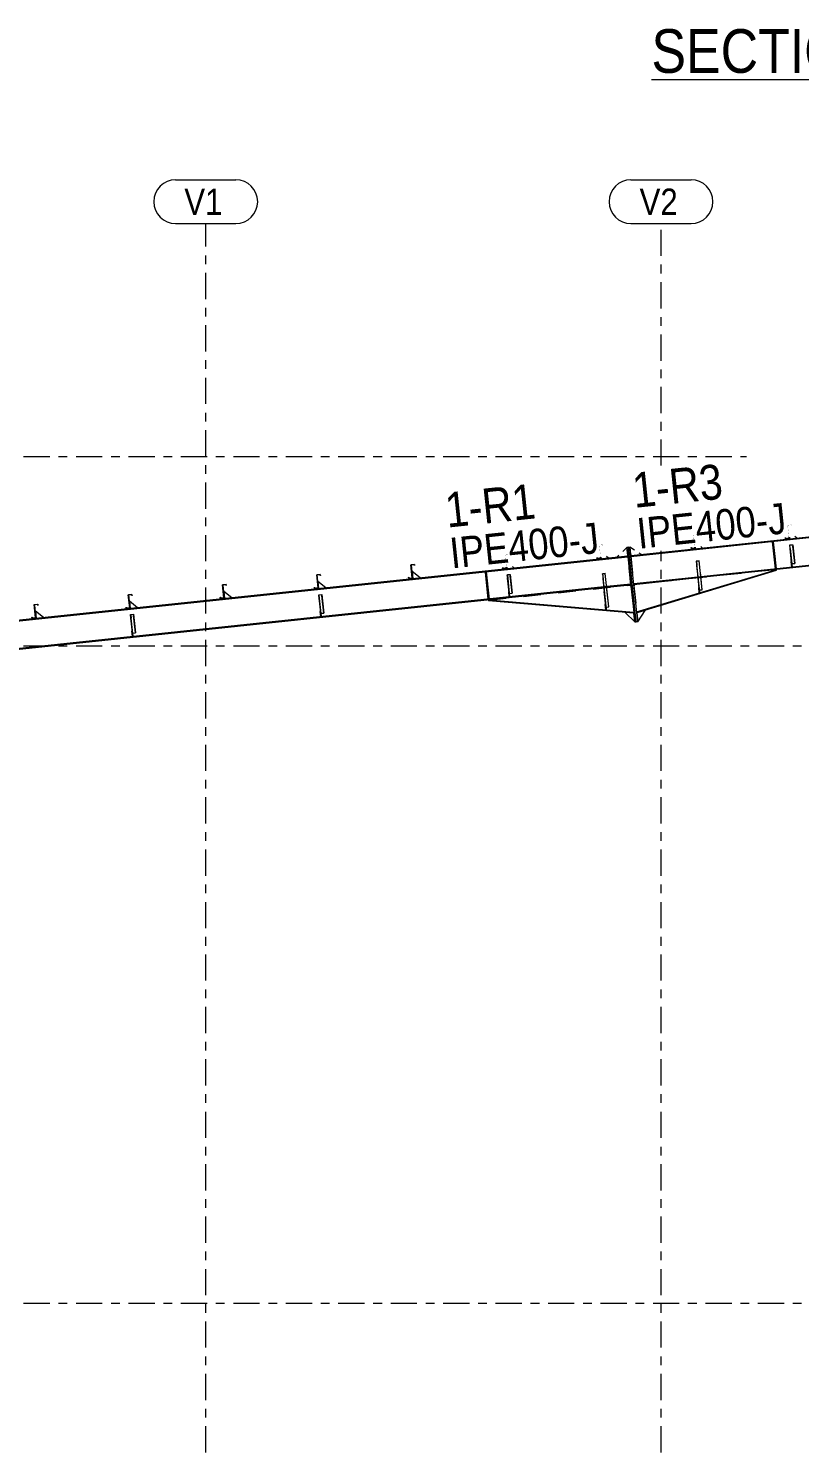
# Model space of a CAD drawing. Header units: millimetres. Extents: x -49 to 773, y -77 to 497.
# Drawn here: x 170.6 to 258.8, y 165.5 to 328.4 of the extents above; entities that cross this region are included whole.
import ezdxf

# ---------------------------------------------------------------- set-up
doc = ezdxf.new("R2010")
doc.units = ezdxf.units.MM
for name, pattern in [('XKITLINE00', [0]), ('XKITLINE02', [4, 2, -2]), ('XKITLINE03', [6, 3, -1, 1, -1])]:
    doc.linetypes.add(name, pattern=pattern)
for name, color, linetype, lineweight in [('OtherObjectType', 7, 'Continuous', 0), ('Part', 2, 'Continuous', 0), ('PartMark', 7, 'Continuous', 0), ('S-grid', 1, 'Continuous', 0)]:
    doc.layers.add(name, color=color, linetype=linetype, lineweight=lineweight)
doc.styles.add('ARIAL', font='ARIAL.TTF')

# ---------------------------------------------------------------- blocks, each defined once
blk = doc.blocks.new('*A154')
at = {"layer": 'Part'}
blk.add_hatch(color=3, dxfattribs=at).paths.add_polyline_path([(203.78, 263.63), (204.12, 263.67), (204.12, 263.65), (203.8, 263.62), (203.84, 263.22), (203.83, 263.21)], flags=17)
blk = doc.blocks.new('*A155')
at = {"layer": 'Part'}
blk.add_hatch(color=3, dxfattribs=at).paths.add_polyline_path([(225.33, 265.91), (225.66, 265.94), (225.66, 265.92), (225.35, 265.89), (225.39, 265.49), (225.38, 265.49)], flags=17)
blk = doc.blocks.new('*A156')
at = {"layer": 'Part'}
blk.add_hatch(color=3, dxfattribs=at).paths.add_polyline_path([(236.21, 266.03), (236.54, 266.06), (236.55, 266.04), (236.23, 266), (236.29, 265.46), (236.27, 265.46)], flags=17)
blk = doc.blocks.new('*A157')
at = {"layer": 'Part'}
blk.add_hatch(color=3, dxfattribs=at).paths.add_polyline_path([(246.95, 267.48), (247.28, 267.51), (247.29, 267.49), (246.97, 267.45), (247.02, 266.96), (247.01, 266.96)], flags=17)
blk = doc.blocks.new('*A158')
at = {"layer": 'Part'}
blk.add_hatch(color=3, dxfattribs=at).paths.add_polyline_path([(257.65, 269.32), (257.98, 269.35), (257.99, 269.33), (257.67, 269.3), (257.71, 268.9), (257.7, 268.9)], flags=17)
blk = doc.blocks.new('*A187')
at = {"layer": 'Part'}
blk.add_hatch(color=3, dxfattribs=at).paths.add_polyline_path([(182.24, 261.36), (182.57, 261.4), (182.57, 261.38), (182.26, 261.34), (182.3, 260.94), (182.28, 260.94)], flags=17)
blk = doc.blocks.new('*A188')
at = {"layer": 'Part'}
blk.add_hatch(color=3, dxfattribs=at).paths.add_polyline_path([(192.76, 264.77), (193.17, 264.81), (193.18, 264.69), (193.17, 264.68), (193.16, 264.79), (192.77, 264.75), (192.93, 263.26), (192.52, 263.22), (192.5, 263.34), (192.52, 263.34), (192.53, 263.23), (192.91, 263.27)], flags=17)
blk = doc.blocks.new('*A189')
at = {"layer": 'Part'}
blk.add_hatch(color=3, dxfattribs=at).paths.add_polyline_path([(203.53, 265.9), (203.94, 265.95), (203.96, 265.82), (203.94, 265.82), (203.93, 265.93), (203.55, 265.89), (203.7, 264.4), (203.29, 264.35), (203.28, 264.48), (203.29, 264.48), (203.3, 264.37), (203.69, 264.41)], flags=17)
blk = doc.blocks.new('*A190')
at = {"layer": 'Part'}
blk.add_hatch(color=3, dxfattribs=at).paths.add_polyline_path([(214.3, 267.04), (214.72, 267.08), (214.73, 266.96), (214.72, 266.96), (214.7, 267.07), (214.32, 267.03), (214.48, 265.53), (214.06, 265.49), (214.05, 265.61), (214.06, 265.62), (214.08, 265.51), (214.46, 265.55)], flags=17)
blk = doc.blocks.new('*A191')
at = {"layer": 'Part'}
blk.add_hatch(color=3, dxfattribs=at).paths.add_polyline_path([(225.08, 268.18), (225.49, 268.22), (225.5, 268.1), (225.49, 268.09), (225.48, 268.2), (225.09, 268.16), (225.25, 266.67), (224.84, 266.63), (224.82, 266.75), (224.84, 266.75), (224.85, 266.64), (225.23, 266.68)], flags=17)
blk = doc.blocks.new('*A192')
at = {"layer": 'Part'}
blk.add_hatch(color=3, dxfattribs=at).paths.add_polyline_path([(235.85, 269.31), (236.26, 269.36), (236.28, 269.23), (236.26, 269.23), (236.25, 269.34), (235.87, 269.3), (236.02, 267.81), (235.61, 267.76), (235.6, 267.89), (235.61, 267.89), (235.62, 267.78), (236.01, 267.82)], flags=17)
blk = doc.blocks.new('*A193')
at = {"layer": 'Part'}
blk.add_hatch(color=3, dxfattribs=at).paths.add_polyline_path([(246.62, 270.45), (247.04, 270.49), (247.05, 270.37), (247.04, 270.37), (247.02, 270.48), (246.64, 270.44), (246.8, 268.94), (246.38, 268.9), (246.37, 269.02), (246.38, 269.02), (246.4, 268.91), (246.78, 268.96)], flags=17)
blk = doc.blocks.new('*A194')
at = {"layer": 'Part'}
blk.add_hatch(color=3, dxfattribs=at).paths.add_polyline_path([(257.4, 271.59), (257.81, 271.63), (257.82, 271.5), (257.81, 271.5), (257.8, 271.61), (257.41, 271.57), (257.57, 270.08), (257.16, 270.03), (257.14, 270.16), (257.16, 270.16), (257.17, 270.05), (257.55, 270.09)], flags=17)
blk = doc.blocks.new('*A207')
at = {"layer": 'Part'}
blk.add_hatch(color=3, dxfattribs=at).paths.add_polyline_path([(171.21, 262.49), (171.62, 262.54), (171.64, 262.41), (171.62, 262.41), (171.61, 262.52), (171.23, 262.48), (171.38, 260.99), (170.97, 260.94), (170.96, 261.07), (170.97, 261.07), (170.98, 260.96), (171.37, 261)], flags=17)
blk = doc.blocks.new('*A208')
at = {"layer": 'Part'}
blk.add_hatch(color=3, dxfattribs=at).paths.add_polyline_path([(181.98, 263.63), (182.4, 263.67), (182.41, 263.55), (182.39, 263.55), (182.38, 263.66), (182, 263.62), (182.16, 262.12), (181.74, 262.08), (181.73, 262.2), (181.74, 262.21), (181.76, 262.1), (182.14, 262.14)], flags=17)
blk = doc.blocks.new('*A214')
at = {"layer": 'Part'}
blk.add_hatch(color=3, dxfattribs=at).paths.add_polyline_path([(171.21, 262.49), (171.62, 262.54), (171.64, 262.41), (171.62, 262.41), (171.61, 262.52), (171.23, 262.48), (171.38, 260.99), (170.97, 260.94), (170.96, 261.07), (170.97, 261.07), (170.98, 260.96), (171.37, 261)], flags=17)
blk = doc.blocks.new('*A215')
at = {"layer": 'Part'}
blk.add_hatch(color=3, dxfattribs=at).paths.add_polyline_path([(181.98, 263.63), (182.4, 263.67), (182.41, 263.55), (182.39, 263.55), (182.38, 263.66), (182, 263.62), (182.16, 262.12), (181.74, 262.08), (181.73, 262.2), (181.74, 262.21), (181.76, 262.1), (182.14, 262.14)], flags=17)
blk = doc.blocks.new('*A218')
at = {"layer": 'Part'}
blk.add_hatch(color=3, dxfattribs=at).paths.add_polyline_path([(192.76, 264.77), (193.17, 264.81), (193.18, 264.69), (193.17, 264.68), (193.16, 264.79), (192.77, 264.75), (192.93, 263.26), (192.52, 263.22), (192.5, 263.34), (192.52, 263.34), (192.53, 263.23), (192.91, 263.27)], flags=17)
blk = doc.blocks.new('*A219')
at = {"layer": 'Part'}
blk.add_hatch(color=3, dxfattribs=at).paths.add_polyline_path([(203.53, 265.9), (203.94, 265.95), (203.96, 265.82), (203.94, 265.82), (203.93, 265.93), (203.55, 265.89), (203.7, 264.4), (203.29, 264.35), (203.28, 264.48), (203.29, 264.48), (203.3, 264.37), (203.69, 264.41)], flags=17)
blk = doc.blocks.new('*A220')
at = {"layer": 'Part'}
blk.add_hatch(color=3, dxfattribs=at).paths.add_polyline_path([(214.3, 267.04), (214.72, 267.08), (214.73, 266.96), (214.72, 266.96), (214.7, 267.07), (214.32, 267.03), (214.48, 265.53), (214.06, 265.49), (214.05, 265.61), (214.06, 265.62), (214.08, 265.51), (214.46, 265.55)], flags=17)
blk = doc.blocks.new('*A221')
at = {"layer": 'Part'}
blk.add_hatch(color=3, dxfattribs=at).paths.add_polyline_path([(225.08, 268.18), (225.49, 268.22), (225.5, 268.1), (225.49, 268.09), (225.48, 268.2), (225.09, 268.16), (225.25, 266.67), (224.84, 266.63), (224.82, 266.75), (224.84, 266.75), (224.85, 266.64), (225.23, 266.68)], flags=17)
blk = doc.blocks.new('*A222')
at = {"layer": 'Part'}
blk.add_hatch(color=3, dxfattribs=at).paths.add_polyline_path([(235.85, 269.31), (236.26, 269.36), (236.28, 269.23), (236.26, 269.23), (236.25, 269.34), (235.87, 269.3), (236.02, 267.81), (235.61, 267.76), (235.6, 267.89), (235.61, 267.89), (235.62, 267.78), (236.01, 267.82)], flags=17)
blk = doc.blocks.new('*A223')
at = {"layer": 'Part'}
blk.add_hatch(color=3, dxfattribs=at).paths.add_polyline_path([(246.62, 270.45), (247.04, 270.49), (247.05, 270.37), (247.04, 270.37), (247.02, 270.48), (246.64, 270.44), (246.8, 268.94), (246.38, 268.9), (246.37, 269.02), (246.38, 269.02), (246.4, 268.91), (246.78, 268.96)], flags=17)
blk = doc.blocks.new('*A224')
at = {"layer": 'Part'}
blk.add_hatch(color=3, dxfattribs=at).paths.add_polyline_path([(257.4, 271.59), (257.81, 271.63), (257.82, 271.5), (257.81, 271.5), (257.8, 271.61), (257.41, 271.57), (257.57, 270.08), (257.16, 270.03), (257.14, 270.16), (257.16, 270.16), (257.17, 270.05), (257.55, 270.09)], flags=17)
blk = doc.blocks.new('*A958')
at = {"layer": 'S-grid', "color": 1, "linetype": 'XKITLINE03', "lineweight": 0}
blk.add_line((-10, 279.44), (252.7, 279.44), dxfattribs=at)
blk = doc.blocks.new('*A959')
at = {"layer": 'S-grid', "color": 1, "linetype": 'XKITLINE03', "lineweight": 0}
blk.add_line((-10, 257.77), (571.6, 257.77), dxfattribs=at)
blk = doc.blocks.new('*A960')
at = {"layer": 'S-grid', "color": 1, "linetype": 'XKITLINE03', "lineweight": 0}
blk.add_line((-10, 182.56), (571.6, 182.56), dxfattribs=at)
blk = doc.blocks.new('*A961')
at = {"layer": 'Part', "color": 2, "linetype": 'XKITLINE00', "lineweight": 0}
for p, q in [((312.08, 275.74), (239.45, 268.08)), ((312.1, 275.64), (239.46, 267.98)), ((312.09, 275.66), (312.1, 275.64)), ((312.42, 272.54), (247.48, 265.69)), ((312.43, 272.43), (247.49, 265.58)), ((312.42, 272.54), (312.43, 272.43)), ((247.14, 265.65), (239.79, 264.88)), ((247.16, 265.54), (239.8, 264.77))]:
    blk.add_line(p, q, dxfattribs=at)
at = {"layer": 'Part', "color": 7, "linetype": 'XKITLINE02', "lineweight": 0}
for p, q in [((312.08, 275.74), (312.09, 275.66)), ((312.1, 275.64), (312.42, 272.54)), ((239.45, 268.08), (239.8, 264.77)), ((247.48, 265.69), (247.14, 265.65)), ((247.49, 265.58), (247.16, 265.54))]:
    blk.add_line(p, q, dxfattribs=at)
blk = doc.blocks.new('*A1007')
at = {"layer": 'S-grid', "color": 1, "linetype": 'XKITLINE03', "lineweight": 0}
for p, q in [((242.92, 278.4), (242.92, 306.1)), ((242.92, 165.46), (242.92, 268.65))]:
    blk.add_line(p, q, dxfattribs=at)
at = {"layer": 'S-grid', "color": 3, "style": 'ARIAL', "width": 0.85}
blk.add_text('V2', height=3, dxfattribs=at).set_placement((240.47, 307.1))
blk = doc.blocks.new('*A1008')
at = {"layer": 'S-grid', "color": 1, "linetype": 'XKITLINE03', "lineweight": 0}
blk.add_line((190.83, 165.46), (190.83, 306.1), dxfattribs=at)
at = {"layer": 'S-grid', "color": 3, "style": 'ARIAL', "width": 0.85}
blk.add_text('V1', height=3, dxfattribs=at).set_placement((188.39, 307.1))
blk = doc.blocks.new('*A1012')
at = {"layer": 'Part', "color": 2, "linetype": 'XKITLINE00', "lineweight": 0}
for p, q in [((203.78, 263.63), (204.12, 263.67)), ((203.83, 263.21), (203.78, 263.63)), ((203.8, 263.62), (204.12, 263.65)), ((204.05, 261.25), (203.8, 263.62)), ((203.83, 263.21), (203.84, 263.22)), ((203.83, 263.21), (204.01, 261.47)), ((204.12, 263.67), (204.34, 261.53)), ((204.03, 261.5), (204.34, 261.53)), ((204.04, 261.25), (204.05, 261.25))]:
    blk.add_line(p, q, dxfattribs=at)
at = {"layer": 'Part', "color": 7, "linetype": 'XKITLINE02', "lineweight": 0}
for p, q in [((204.01, 261.51), (204.34, 261.54)), ((204.01, 261.47), (204.04, 261.25))]:
    blk.add_line(p, q, dxfattribs=at)
blk = doc.blocks.new('*A1013')
at = {"layer": 'Part', "color": 7, "linetype": 'XKITLINE02', "lineweight": 0}
for p, q in [((204.04, 261.25), (203.78, 263.63)), ((204.05, 261.25), (203.8, 263.62)), ((204.34, 261.53), (204.12, 263.67)), ((204.01, 261.51), (204.34, 261.54)), ((204.03, 261.5), (204.34, 261.53)), ((204.04, 261.25), (204.05, 261.25))]:
    blk.add_line(p, q, dxfattribs=at)
blk = doc.blocks.new('*A1014')
at = {"layer": 'Part', "color": 2, "linetype": 'XKITLINE00', "lineweight": 0}
for p, q in [((203.94, 261.72), (203.98, 261.73)), ((204.01, 261.1), (203.94, 261.72)), ((204.01, 261.47), (204.05, 261.11))]:
    blk.add_line(p, q, dxfattribs=at)
at = {"layer": 'Part', "color": 7, "linetype": 'XKITLINE02', "lineweight": 0}
for p, q in [((203.98, 261.73), (204.01, 261.47)), ((204, 261.23), (204.04, 261.23)), ((204.05, 261.11), (204.01, 261.1))]:
    blk.add_line(p, q, dxfattribs=at)
blk = doc.blocks.new('*A1015')
at = {"layer": 'Part', "color": 7, "linetype": 'XKITLINE02', "lineweight": 0}
for p, q in [((203.98, 261.73), (203.94, 261.72)), ((203.94, 261.72), (204.01, 261.1)), ((204.05, 261.11), (203.98, 261.73)), ((204, 261.23), (204.04, 261.23)), ((204.01, 261.1), (204.05, 261.11))]:
    blk.add_line(p, q, dxfattribs=at)
blk = doc.blocks.new('*A1016')
at = {"layer": 'Part', "color": 2, "linetype": 'XKITLINE00', "lineweight": 0}
for p, q in [((203.6, 265.81), (203.55, 265.81)), ((203.75, 264.32), (203.6, 265.81)), ((203.7, 264.4), (203.71, 264.31))]:
    blk.add_line(p, q, dxfattribs=at)
at = {"layer": 'Part', "color": 7, "linetype": 'XKITLINE02', "lineweight": 0}
for p, q in [((203.55, 265.81), (203.7, 264.4)), ((203.71, 264.31), (203.75, 264.32))]:
    blk.add_line(p, q, dxfattribs=at)
blk = doc.blocks.new('*A1017')
at = {"layer": 'Part', "color": 2, "linetype": 'XKITLINE00', "lineweight": 0}
blk.add_line((204.58, 264.41), (203.67, 265.15), dxfattribs=at)
at = {"layer": 'Part', "color": 7, "linetype": 'XKITLINE02', "lineweight": 0}
for p, q in [((203.67, 265.15), (203.75, 264.32)), ((203.75, 264.32), (204.58, 264.41))]:
    blk.add_line(p, q, dxfattribs=at)
blk = doc.blocks.new('*A1018')
at = {"layer": 'Part', "color": 2, "linetype": 'XKITLINE00', "lineweight": 0}
for p, q in [((192.82, 264.67), (192.78, 264.67)), ((192.98, 263.18), (192.82, 264.67)), ((192.93, 263.26), (192.94, 263.18))]:
    blk.add_line(p, q, dxfattribs=at)
at = {"layer": 'Part', "color": 7, "linetype": 'XKITLINE02', "lineweight": 0}
for p, q in [((192.78, 264.67), (192.93, 263.26)), ((192.94, 263.18), (192.98, 263.18))]:
    blk.add_line(p, q, dxfattribs=at)
blk = doc.blocks.new('*A1019')
at = {"layer": 'Part', "color": 2, "linetype": 'XKITLINE00', "lineweight": 0}
blk.add_line((193.81, 263.27), (192.89, 264.01), dxfattribs=at)
at = {"layer": 'Part', "color": 7, "linetype": 'XKITLINE02', "lineweight": 0}
for p, q in [((192.89, 264.01), (192.98, 263.18)), ((192.98, 263.18), (193.81, 263.27))]:
    blk.add_line(p, q, dxfattribs=at)
blk = doc.blocks.new('*A1020')
at = {"layer": 'Part', "color": 7, "linetype": 'XKITLINE02', "lineweight": 0}
for p, q in [((223.21, 263.02), (239.35, 264.72)), ((239.48, 264.61), (239.81, 261.5))]:
    blk.add_line(p, q, dxfattribs=at)
at = {"layer": 'Part', "color": 2, "linetype": 'XKITLINE00', "lineweight": 0}
for p, q in [((239.35, 264.72), (239.48, 264.61)), ((223.2, 262.91), (223.21, 263.02)), ((239.81, 261.5), (223.2, 262.91)), ((239.8, 261.61), (223.21, 263.02))]:
    blk.add_line(p, q, dxfattribs=at)
blk = doc.blocks.new('*A1021')
at = {"layer": 'Part', "color": 7, "linetype": 'XKITLINE02', "lineweight": 0}
for p, q in [((256.06, 266.48), (239.92, 264.78)), ((239.81, 264.65), (240.14, 261.54))]:
    blk.add_line(p, q, dxfattribs=at)
at = {"layer": 'Part', "color": 2, "linetype": 'XKITLINE00', "lineweight": 0}
for p, q in [((240.13, 261.65), (256.06, 266.48)), ((256.09, 266.38), (240.14, 261.54)), ((256.06, 266.48), (256.09, 266.38)), ((239.92, 264.78), (239.81, 264.65))]:
    blk.add_line(p, q, dxfattribs=at)
blk = doc.blocks.new('*A1022')
at = {"layer": 'Part', "color": 2, "linetype": 'XKITLINE00', "lineweight": 0}
for p, q in [((236.61, 261.88), (236.54, 262.5)), ((236.54, 262.5), (236.58, 262.5)), ((236.6, 262.3), (236.65, 261.88))]:
    blk.add_line(p, q, dxfattribs=at)
at = {"layer": 'Part', "color": 7, "linetype": 'XKITLINE02', "lineweight": 0}
for p, q in [((236.58, 262.5), (236.6, 262.3)), ((236.59, 262), (236.64, 262)), ((236.65, 261.88), (236.61, 261.87)), ((236.61, 261.88), (236.61, 261.87))]:
    blk.add_line(p, q, dxfattribs=at)
blk = doc.blocks.new('*A1023')
at = {"layer": 'Part', "color": 7, "linetype": 'XKITLINE02', "lineweight": 0}
for p, q in [((236.54, 262.5), (236.61, 261.87)), ((236.58, 262.5), (236.54, 262.5)), ((236.65, 261.88), (236.58, 262.5)), ((236.59, 262), (236.64, 262)), ((236.61, 261.87), (236.65, 261.88))]:
    blk.add_line(p, q, dxfattribs=at)
blk = doc.blocks.new('*A1024')
at = {"layer": 'Part', "color": 2, "linetype": 'XKITLINE00', "lineweight": 0}
for p, q in [((225.56, 263.37), (225.49, 264)), ((225.49, 264), (225.53, 264)), ((225.56, 263.74), (225.6, 263.38))]:
    blk.add_line(p, q, dxfattribs=at)
at = {"layer": 'Part', "color": 7, "linetype": 'XKITLINE02', "lineweight": 0}
for p, q in [((225.53, 264), (225.56, 263.74)), ((225.54, 263.5), (225.58, 263.5)), ((225.6, 263.38), (225.56, 263.37))]:
    blk.add_line(p, q, dxfattribs=at)
blk = doc.blocks.new('*A1025')
at = {"layer": 'Part', "color": 7, "linetype": 'XKITLINE02', "lineweight": 0}
for p, q in [((225.49, 264), (225.56, 263.37)), ((225.53, 264), (225.49, 264)), ((225.6, 263.38), (225.53, 264)), ((225.54, 263.5), (225.58, 263.5)), ((225.56, 263.37), (225.6, 263.38))]:
    blk.add_line(p, q, dxfattribs=at)
blk = doc.blocks.new('*A1026')
at = {"layer": 'Part', "color": 2, "linetype": 'XKITLINE00', "lineweight": 0}
blk.add_line((238.81, 261.59), (239.91, 260.51), dxfattribs=at)
at = {"layer": 'Part', "color": 7, "linetype": 'XKITLINE02', "lineweight": 0}
for p, q in [((239.81, 261.5), (238.81, 261.59)), ((239.91, 260.51), (239.81, 261.5))]:
    blk.add_line(p, q, dxfattribs=at)
blk = doc.blocks.new('*A1027')
at = {"layer": 'Part', "color": 7, "linetype": 'XKITLINE02', "lineweight": 0}
for p, q in [((241.1, 261.83), (240.14, 261.54)), ((240.14, 261.54), (240.25, 260.54))]:
    blk.add_line(p, q, dxfattribs=at)
at = {"layer": 'Part', "color": 2, "linetype": 'XKITLINE00', "lineweight": 0}
blk.add_line((240.25, 260.54), (241.1, 261.83), dxfattribs=at)
blk = doc.blocks.new('*A1028')
at = {"layer": 'Part', "color": 7, "linetype": 'XKITLINE02', "lineweight": 0}
for p, q in [((236.64, 262.01), (236.21, 266.03)), ((236.65, 262.01), (236.23, 266)), ((236.95, 262.23), (236.54, 266.06)), ((236.61, 262.2), (236.95, 262.24)), ((236.63, 262.2), (236.95, 262.23)), ((236.64, 262.01), (236.65, 262.01))]:
    blk.add_line(p, q, dxfattribs=at)
blk = doc.blocks.new('*A1029')
at = {"layer": 'Part', "color": 7, "linetype": 'XKITLINE02', "lineweight": 0}
for p, q in [((236.01, 267.92), (236.02, 267.81)), ((236.03, 267.72), (236.07, 267.73))]:
    blk.add_line(p, q, dxfattribs=at)
at = {"layer": 'Part', "color": 2, "linetype": 'XKITLINE00', "lineweight": 0}
for p, q in [((236.02, 267.81), (236.03, 267.72)), ((236.07, 267.73), (236.05, 267.93))]:
    blk.add_line(p, q, dxfattribs=at)
blk = doc.blocks.new('*A1030')
at = {"layer": 'Part', "color": 7, "linetype": 'XKITLINE02', "lineweight": 0}
for p, q in [((236.05, 267.93), (236.07, 267.73)), ((236.07, 267.73), (236.9, 267.81))]:
    blk.add_line(p, q, dxfattribs=at)
at = {"layer": 'Part', "color": 2, "linetype": 'XKITLINE00', "lineweight": 0}
blk.add_line((236.9, 267.81), (236.68, 267.99), dxfattribs=at)
blk = doc.blocks.new('*A1031')
at = {"layer": 'Part', "color": 2, "linetype": 'XKITLINE00', "lineweight": 0}
for p, q in [((225.33, 265.91), (225.66, 265.94)), ((225.38, 265.49), (225.33, 265.91)), ((225.66, 265.92), (225.35, 265.89)), ((225.35, 265.89), (225.39, 265.49)), ((225.66, 265.94), (225.89, 263.8)), ((225.39, 265.49), (225.38, 265.49)), ((225.38, 265.49), (225.56, 263.74)), ((225.6, 263.52), (225.39, 265.49)), ((225.57, 263.77), (225.89, 263.8)), ((225.58, 263.52), (225.6, 263.52))]:
    blk.add_line(p, q, dxfattribs=at)
at = {"layer": 'Part', "color": 7, "linetype": 'XKITLINE02', "lineweight": 0}
for p, q in [((225.56, 263.78), (225.89, 263.82)), ((225.56, 263.74), (225.58, 263.52))]:
    blk.add_line(p, q, dxfattribs=at)
blk = doc.blocks.new('*A1032')
at = {"layer": 'Part', "color": 7, "linetype": 'XKITLINE02', "lineweight": 0}
for p, q in [((225.58, 263.52), (225.33, 265.91)), ((225.6, 263.52), (225.35, 265.89)), ((225.89, 263.8), (225.66, 265.94)), ((225.56, 263.78), (225.89, 263.82)), ((225.57, 263.77), (225.89, 263.8)), ((225.58, 263.52), (225.6, 263.52))]:
    blk.add_line(p, q, dxfattribs=at)
blk = doc.blocks.new('*A1033')
at = {"layer": 'Part', "color": 7, "linetype": 'XKITLINE02', "lineweight": 0}
for p, q in [((225.24, 266.79), (225.25, 266.67)), ((225.26, 266.59), (225.3, 266.59))]:
    blk.add_line(p, q, dxfattribs=at)
at = {"layer": 'Part', "color": 2, "linetype": 'XKITLINE00', "lineweight": 0}
for p, q in [((225.25, 266.67), (225.26, 266.59)), ((225.3, 266.59), (225.28, 266.79))]:
    blk.add_line(p, q, dxfattribs=at)
blk = doc.blocks.new('*A1034')
at = {"layer": 'Part', "color": 7, "linetype": 'XKITLINE02', "lineweight": 0}
for p, q in [((225.28, 266.79), (225.3, 266.59)), ((225.3, 266.59), (226.13, 266.68))]:
    blk.add_line(p, q, dxfattribs=at)
at = {"layer": 'Part', "color": 2, "linetype": 'XKITLINE00', "lineweight": 0}
blk.add_line((226.13, 266.68), (225.91, 266.86), dxfattribs=at)
blk = doc.blocks.new('*A1035')
at = {"layer": 'Part', "color": 2, "linetype": 'XKITLINE00', "lineweight": 0}
for p, q in [((236.54, 266.06), (236.21, 266.03)), ((236.21, 266.03), (236.6, 262.3)), ((236.23, 266), (236.55, 266.04)), ((236.23, 266), (236.29, 265.46)), ((236.95, 262.23), (236.54, 266.06)), ((236.29, 265.46), (236.27, 265.46)), ((236.65, 262.01), (236.29, 265.46)), ((236.63, 262.2), (236.95, 262.23)), ((236.64, 262.01), (236.65, 262.01))]:
    blk.add_line(p, q, dxfattribs=at)
at = {"layer": 'Part', "color": 7, "linetype": 'XKITLINE02', "lineweight": 0}
for p, q in [((236.6, 262.3), (236.64, 262.01)), ((236.61, 262.2), (236.95, 262.24))]:
    blk.add_line(p, q, dxfattribs=at)
blk = doc.blocks.new('*A1036')
at = {"layer": 'Part', "color": 7, "linetype": 'XKITLINE02', "lineweight": 0}
for p, q in [((222.83, 266.22), (222.91, 266.23)), ((222.84, 266.1), (222.93, 266.11)), ((223.15, 263.25), (223.23, 263.25)), ((223.16, 263.12), (223.24, 263.13))]:
    blk.add_line(p, q, dxfattribs=at)
at = {"layer": 'Part', "color": 2, "linetype": 'XKITLINE00', "lineweight": 0}
for p, q in [((223.16, 263.12), (222.83, 266.22)), ((222.91, 266.23), (223.24, 263.13))]:
    blk.add_line(p, q, dxfattribs=at)
blk = doc.blocks.new('*A1037')
at = {"layer": 'Part', "color": 7, "linetype": 'XKITLINE02', "lineweight": 0}
for p, q in [((222.83, 266.22), (222.91, 266.23)), ((222.83, 266.22), (223.16, 263.12)), ((222.84, 266.1), (222.93, 266.11)), ((222.91, 266.23), (223.24, 263.13)), ((223.23, 263.25), (223.15, 263.25)), ((223.24, 263.13), (223.16, 263.12))]:
    blk.add_line(p, q, dxfattribs=at)
blk = doc.blocks.new('*A1038')
at = {"layer": 'Part', "color": 2, "linetype": 'XKITLINE00', "lineweight": 0}
for p, q in [((239.18, 269.06), (239.01, 269.04)), ((239.01, 269.04), (239.91, 260.51)), ((240.08, 260.52), (239.18, 269.06)), ((239.91, 260.51), (240.08, 260.52))]:
    blk.add_line(p, q, dxfattribs=at)
blk = doc.blocks.new('*A1039')
at = {"layer": 'Part', "color": 2, "linetype": 'XKITLINE00', "lineweight": 0}
for p, q in [((239.18, 269.06), (239.35, 269.08)), ((240.08, 260.52), (239.18, 269.06)), ((240.25, 260.54), (239.35, 269.08)), ((240.25, 260.54), (240.08, 260.52))]:
    blk.add_line(p, q, dxfattribs=at)
blk = doc.blocks.new('*A1040')
at = {"layer": 'Part', "color": 7, "linetype": 'XKITLINE02', "lineweight": 0}
for p, q in [((246.83, 269.06), (246.85, 268.86)), ((246.85, 268.86), (247.68, 268.95))]:
    blk.add_line(p, q, dxfattribs=at)
at = {"layer": 'Part', "color": 2, "linetype": 'XKITLINE00', "lineweight": 0}
blk.add_line((247.68, 268.95), (247.46, 269.13), dxfattribs=at)
blk = doc.blocks.new('*A1041')
at = {"layer": 'Part', "color": 7, "linetype": 'XKITLINE02', "lineweight": 0}
for p, q in [((246.79, 269.06), (246.8, 268.94)), ((246.81, 268.86), (246.85, 268.86))]:
    blk.add_line(p, q, dxfattribs=at)
at = {"layer": 'Part', "color": 2, "linetype": 'XKITLINE00', "lineweight": 0}
for p, q in [((246.8, 268.94), (246.81, 268.86)), ((246.85, 268.86), (246.83, 269.06))]:
    blk.add_line(p, q, dxfattribs=at)
blk = doc.blocks.new('*A1042')
at = {"layer": 'Part', "color": 7, "linetype": 'XKITLINE02', "lineweight": 0}
for p, q in [((247.27, 264.46), (247.23, 264.45)), ((247.23, 264.45), (247.29, 263.83)), ((247.34, 263.83), (247.27, 264.46)), ((247.28, 263.95), (247.32, 263.96)), ((247.29, 263.83), (247.34, 263.83))]:
    blk.add_line(p, q, dxfattribs=at)
blk = doc.blocks.new('*A1043')
at = {"layer": 'Part', "color": 2, "linetype": 'XKITLINE00', "lineweight": 0}
for p, q in [((247.23, 264.45), (247.27, 264.46)), ((247.29, 263.83), (247.23, 264.45)), ((247.29, 264.24), (247.34, 263.83)), ((247.34, 263.83), (247.29, 263.83))]:
    blk.add_line(p, q, dxfattribs=at)
at = {"layer": 'Part', "color": 7, "linetype": 'XKITLINE02', "lineweight": 0}
for p, q in [((247.27, 264.46), (247.29, 264.24)), ((247.28, 263.95), (247.32, 263.96))]:
    blk.add_line(p, q, dxfattribs=at)
blk = doc.blocks.new('*A1044')
at = {"layer": 'Part', "color": 7, "linetype": 'XKITLINE02', "lineweight": 0}
for p, q in [((247.32, 263.97), (246.95, 267.48)), ((247.34, 263.97), (246.97, 267.45)), ((247.63, 264.2), (247.28, 267.51)), ((247.3, 264.18), (247.63, 264.21)), ((247.32, 264.17), (247.63, 264.2)), ((247.32, 263.97), (247.34, 263.97))]:
    blk.add_line(p, q, dxfattribs=at)
blk = doc.blocks.new('*A1045')
at = {"layer": 'Part', "color": 2, "linetype": 'XKITLINE00', "lineweight": 0}
for p, q in [((247.28, 267.51), (246.95, 267.48)), ((246.95, 267.48), (247.29, 264.24)), ((246.97, 267.45), (247.29, 267.49)), ((246.97, 267.45), (247.02, 266.96)), ((247.63, 264.2), (247.28, 267.51)), ((247.02, 266.96), (247.01, 266.96)), ((247.34, 263.97), (247.02, 266.96)), ((247.32, 264.17), (247.63, 264.2)), ((247.32, 263.97), (247.34, 263.97))]:
    blk.add_line(p, q, dxfattribs=at)
at = {"layer": 'Part', "color": 7, "linetype": 'XKITLINE02', "lineweight": 0}
for p, q in [((247.29, 264.24), (247.32, 263.97)), ((247.3, 264.18), (247.63, 264.21))]:
    blk.add_line(p, q, dxfattribs=at)
blk = doc.blocks.new('*A1046')
at = {"layer": 'Part', "color": 2, "linetype": 'XKITLINE00', "lineweight": 0}
for p, q in [((239.01, 269.04), (238.56, 268.59)), ((238.1, 268.14), (237.88, 267.92)), ((238.99, 268.04), (239.11, 268.17))]:
    blk.add_line(p, q, dxfattribs=at)
at = {"layer": 'Part', "color": 7, "linetype": 'XKITLINE02', "lineweight": 0}
for p, q in [((239.11, 268.17), (239.01, 269.04)), ((237.88, 267.92), (238.99, 268.04))]:
    blk.add_line(p, q, dxfattribs=at)
blk = doc.blocks.new('*A1047')
at = {"layer": 'Part', "color": 2, "linetype": 'XKITLINE00', "lineweight": 0}
for p, q in [((239.88, 268.73), (239.35, 269.08)), ((239.44, 268.21), (239.57, 268.1)), ((240.69, 268.21), (240.42, 268.39))]:
    blk.add_line(p, q, dxfattribs=at)
at = {"layer": 'Part', "color": 7, "linetype": 'XKITLINE02', "lineweight": 0}
for p, q in [((239.35, 269.08), (239.44, 268.21)), ((239.57, 268.1), (240.69, 268.21))]:
    blk.add_line(p, q, dxfattribs=at)
blk = doc.blocks.new('*A1048')
at = {"layer": 'Part', "color": 7, "linetype": 'XKITLINE02', "lineweight": 0}
for p, q in [((257.6, 270.2), (257.62, 270)), ((257.62, 270), (258.45, 270.09))]:
    blk.add_line(p, q, dxfattribs=at)
at = {"layer": 'Part', "color": 2, "linetype": 'XKITLINE00', "lineweight": 0}
blk.add_line((258.45, 270.09), (258.23, 270.27), dxfattribs=at)
blk = doc.blocks.new('*A1049')
at = {"layer": 'Part', "color": 7, "linetype": 'XKITLINE02', "lineweight": 0}
for p, q in [((257.56, 270.19), (257.57, 270.08)), ((257.58, 270), (257.62, 270))]:
    blk.add_line(p, q, dxfattribs=at)
at = {"layer": 'Part', "color": 2, "linetype": 'XKITLINE00', "lineweight": 0}
for p, q in [((257.57, 270.08), (257.58, 270)), ((257.62, 270), (257.6, 270.2))]:
    blk.add_line(p, q, dxfattribs=at)
blk = doc.blocks.new('*A1050')
at = {"layer": 'Part', "color": 7, "linetype": 'XKITLINE02', "lineweight": 0}
for p, q in [((257.81, 267.41), (257.88, 266.78)), ((257.85, 267.41), (257.81, 267.41)), ((257.92, 266.79), (257.85, 267.41)), ((257.86, 266.91), (257.91, 266.91)), ((257.88, 266.78), (257.92, 266.79))]:
    blk.add_line(p, q, dxfattribs=at)
blk = doc.blocks.new('*A1051')
at = {"layer": 'Part', "color": 2, "linetype": 'XKITLINE00', "lineweight": 0}
for p, q in [((257.88, 266.78), (257.81, 267.41)), ((257.81, 267.41), (257.85, 267.41)), ((257.88, 267.15), (257.92, 266.79))]:
    blk.add_line(p, q, dxfattribs=at)
at = {"layer": 'Part', "color": 7, "linetype": 'XKITLINE02', "lineweight": 0}
for p, q in [((257.85, 267.41), (257.88, 267.15)), ((257.86, 266.91), (257.91, 266.91)), ((257.92, 266.79), (257.88, 266.78))]:
    blk.add_line(p, q, dxfattribs=at)
blk = doc.blocks.new('*A1052')
at = {"layer": 'Part', "color": 7, "linetype": 'XKITLINE02', "lineweight": 0}
for p, q in [((257.9, 266.93), (257.65, 269.32)), ((257.92, 266.93), (257.67, 269.3)), ((258.21, 267.21), (257.98, 269.35)), ((257.88, 267.19), (258.21, 267.22)), ((257.89, 267.18), (258.21, 267.21)), ((257.9, 266.93), (257.92, 266.93))]:
    blk.add_line(p, q, dxfattribs=at)
blk = doc.blocks.new('*A1053')
at = {"layer": 'Part', "color": 2, "linetype": 'XKITLINE00', "lineweight": 0}
for p, q in [((257.65, 269.32), (257.98, 269.35)), ((257.7, 268.9), (257.65, 269.32)), ((257.67, 269.3), (257.99, 269.33)), ((257.92, 266.93), (257.67, 269.3)), ((257.98, 269.35), (258.21, 267.21)), ((257.7, 268.9), (257.71, 268.9)), ((257.7, 268.9), (257.88, 267.15)), ((257.89, 267.18), (258.21, 267.21)), ((257.9, 266.93), (257.92, 266.93))]:
    blk.add_line(p, q, dxfattribs=at)
at = {"layer": 'Part', "color": 7, "linetype": 'XKITLINE02', "lineweight": 0}
for p, q in [((257.88, 267.19), (258.21, 267.22)), ((257.88, 267.15), (257.9, 266.93))]:
    blk.add_line(p, q, dxfattribs=at)
blk = doc.blocks.new('*A1055')
at = {"layer": 'Part', "color": 2, "linetype": 'XKITLINE00', "lineweight": 0}
for p, q in [((256, 266.59), (255.68, 269.69)), ((255.76, 269.69), (256.09, 266.6))]:
    blk.add_line(p, q, dxfattribs=at)
at = {"layer": 'Part', "color": 7, "linetype": 'XKITLINE02', "lineweight": 0}
for p, q in [((255.68, 269.69), (255.76, 269.69)), ((255.69, 269.56), (255.77, 269.57)), ((255.99, 266.71), (256.07, 266.72)), ((256, 266.59), (256.09, 266.6))]:
    blk.add_line(p, q, dxfattribs=at)
blk = doc.blocks.new('*A1056')
at = {"layer": 'Part', "color": 7, "linetype": 'XKITLINE02', "lineweight": 0}
for p, q in [((255.68, 269.69), (256, 266.59)), ((255.68, 269.69), (255.76, 269.69)), ((255.69, 269.56), (255.77, 269.57)), ((255.76, 269.69), (256.09, 266.6)), ((256.07, 266.72), (255.99, 266.71)), ((256.09, 266.6), (256, 266.59))]:
    blk.add_line(p, q, dxfattribs=at)
blk = doc.blocks.new('*A1143')
at = {"layer": 'Part', "color": 2, "linetype": 'XKITLINE00', "lineweight": 0}
blk.add_line((172.26, 261), (171.35, 261.74), dxfattribs=at)
at = {"layer": 'Part', "color": 7, "linetype": 'XKITLINE02', "lineweight": 0}
for p, q in [((171.35, 261.74), (171.43, 260.91)), ((171.43, 260.91), (172.26, 261))]:
    blk.add_line(p, q, dxfattribs=at)
blk = doc.blocks.new('*A1144')
at = {"layer": 'Part', "color": 2, "linetype": 'XKITLINE00', "lineweight": 0}
for p, q in [((171.28, 262.4), (171.23, 262.4)), ((171.43, 260.91), (171.28, 262.4)), ((171.38, 260.99), (171.39, 260.9))]:
    blk.add_line(p, q, dxfattribs=at)
at = {"layer": 'Part', "color": 7, "linetype": 'XKITLINE02', "lineweight": 0}
for p, q in [((171.23, 262.4), (171.38, 260.99)), ((171.39, 260.9), (171.43, 260.91))]:
    blk.add_line(p, q, dxfattribs=at)
blk = doc.blocks.new('*A1147')
at = {"layer": 'Part', "color": 2, "linetype": 'XKITLINE00', "lineweight": 0}
for p, q in [((182.24, 261.36), (182.57, 261.4)), ((182.28, 260.94), (182.24, 261.36)), ((182.57, 261.38), (182.26, 261.34)), ((182.26, 261.34), (182.3, 260.94)), ((182.3, 260.94), (182.28, 260.94)), ((182.28, 260.94), (182.46, 259.2)), ((182.5, 258.98), (182.3, 260.94)), ((182.57, 261.4), (182.79, 259.26)), ((182.48, 259.22), (182.79, 259.26)), ((182.49, 258.97), (182.5, 258.98))]:
    blk.add_line(p, q, dxfattribs=at)
at = {"layer": 'Part', "color": 7, "linetype": 'XKITLINE02', "lineweight": 0}
for p, q in [((182.46, 259.24), (182.79, 259.27)), ((182.46, 259.2), (182.49, 258.97))]:
    blk.add_line(p, q, dxfattribs=at)
blk = doc.blocks.new('*A1148')
at = {"layer": 'Part', "color": 7, "linetype": 'XKITLINE02', "lineweight": 0}
for p, q in [((182.49, 258.97), (182.24, 261.36)), ((182.5, 258.98), (182.26, 261.34)), ((182.79, 259.26), (182.57, 261.4)), ((182.46, 259.24), (182.79, 259.27)), ((182.48, 259.22), (182.79, 259.26)), ((182.49, 258.97), (182.5, 258.98))]:
    blk.add_line(p, q, dxfattribs=at)
blk = doc.blocks.new('*A1149')
at = {"layer": 'Part', "color": 2, "linetype": 'XKITLINE00', "lineweight": 0}
for p, q in [((182.4, 259.45), (182.44, 259.46)), ((182.46, 258.83), (182.4, 259.45)), ((182.46, 259.2), (182.5, 258.83))]:
    blk.add_line(p, q, dxfattribs=at)
at = {"layer": 'Part', "color": 7, "linetype": 'XKITLINE02', "lineweight": 0}
for p, q in [((182.44, 259.46), (182.46, 259.2)), ((182.45, 258.95), (182.49, 258.96)), ((182.5, 258.83), (182.46, 258.83))]:
    blk.add_line(p, q, dxfattribs=at)
blk = doc.blocks.new('*A1150')
at = {"layer": 'Part', "color": 7, "linetype": 'XKITLINE02', "lineweight": 0}
for p, q in [((182.44, 259.46), (182.4, 259.45)), ((182.4, 259.45), (182.46, 258.83)), ((182.5, 258.83), (182.44, 259.46)), ((182.45, 258.95), (182.49, 258.96)), ((182.46, 258.83), (182.5, 258.83))]:
    blk.add_line(p, q, dxfattribs=at)
blk = doc.blocks.new('*A1151')
at = {"layer": 'Part', "color": 2, "linetype": 'XKITLINE00', "lineweight": 0}
for p, q in [((182.05, 263.54), (182.01, 263.53)), ((182.21, 262.05), (182.05, 263.54)), ((182.16, 262.12), (182.16, 262.04))]:
    blk.add_line(p, q, dxfattribs=at)
at = {"layer": 'Part', "color": 7, "linetype": 'XKITLINE02', "lineweight": 0}
for p, q in [((182.01, 263.53), (182.16, 262.12)), ((182.16, 262.04), (182.21, 262.05))]:
    blk.add_line(p, q, dxfattribs=at)
blk = doc.blocks.new('*A1152')
at = {"layer": 'Part', "color": 2, "linetype": 'XKITLINE00', "lineweight": 0}
blk.add_line((183.04, 262.13), (182.12, 262.87), dxfattribs=at)
at = {"layer": 'Part', "color": 7, "linetype": 'XKITLINE02', "lineweight": 0}
for p, q in [((182.12, 262.87), (182.21, 262.05)), ((182.21, 262.05), (183.04, 262.13))]:
    blk.add_line(p, q, dxfattribs=at)
blk = doc.blocks.new('*A1153')
at = {"layer": 'Part', "color": 2, "linetype": 'XKITLINE00', "lineweight": 0}
for p, q in [((192.76, 264.77), (193.17, 264.81)), ((192.91, 263.27), (192.76, 264.77)), ((193.16, 264.79), (192.77, 264.75)), ((192.77, 264.75), (192.93, 263.26)), ((193.17, 264.68), (193.16, 264.79)), ((193.17, 264.81), (193.18, 264.69)), ((193.18, 264.69), (193.17, 264.68)), ((192.52, 263.22), (192.5, 263.34)), ((192.5, 263.34), (192.52, 263.34)), ((192.52, 263.34), (192.53, 263.23)), ((192.93, 263.26), (192.52, 263.22)), ((192.53, 263.23), (192.91, 263.27))]:
    blk.add_line(p, q, dxfattribs=at)
blk = doc.blocks.new('*A1154')
at = {"layer": 'Part', "color": 2, "linetype": 'XKITLINE00', "lineweight": 0}
for p, q in [((203.53, 265.9), (203.94, 265.95)), ((203.69, 264.41), (203.53, 265.9)), ((203.93, 265.93), (203.55, 265.89)), ((203.55, 265.89), (203.7, 264.4)), ((203.94, 265.82), (203.93, 265.93)), ((203.94, 265.95), (203.96, 265.82)), ((203.96, 265.82), (203.94, 265.82)), ((203.29, 264.35), (203.28, 264.48)), ((203.28, 264.48), (203.29, 264.48)), ((203.29, 264.48), (203.3, 264.37)), ((203.7, 264.4), (203.29, 264.35)), ((203.3, 264.37), (203.69, 264.41))]:
    blk.add_line(p, q, dxfattribs=at)
blk = doc.blocks.new('*A1155')
at = {"layer": 'Part', "color": 2, "linetype": 'XKITLINE00', "lineweight": 0}
for p, q in [((214.3, 267.04), (214.72, 267.08)), ((214.46, 265.55), (214.3, 267.04)), ((214.7, 267.07), (214.32, 267.03)), ((214.32, 267.03), (214.48, 265.53)), ((214.72, 266.96), (214.7, 267.07)), ((214.72, 267.08), (214.73, 266.96)), ((214.73, 266.96), (214.72, 266.96)), ((214.05, 265.61), (214.06, 265.62)), ((214.06, 265.49), (214.05, 265.61)), ((214.06, 265.62), (214.08, 265.51)), ((214.48, 265.53), (214.06, 265.49)), ((214.08, 265.51), (214.46, 265.55))]:
    blk.add_line(p, q, dxfattribs=at)
blk = doc.blocks.new('*A1156')
at = {"layer": 'Part', "color": 2, "linetype": 'XKITLINE00', "lineweight": 0}
for p, q in [((224.82, 266.74), (224.82, 266.75)), ((224.82, 266.75), (224.84, 266.75)), ((224.84, 266.63), (224.82, 266.74)), ((224.84, 266.75), (224.84, 266.74)), ((224.84, 266.74), (224.85, 266.64)), ((225.25, 266.67), (224.84, 266.63)), ((224.85, 266.64), (225.23, 266.68)), ((225.23, 266.68), (225.22, 266.78)), ((225.24, 266.79), (225.25, 266.67))]:
    blk.add_line(p, q, dxfattribs=at)
blk = doc.blocks.new('*A1157')
at = {"layer": 'Part', "color": 2, "linetype": 'XKITLINE00', "lineweight": 0}
for p, q in [((235.6, 267.88), (235.6, 267.89)), ((235.6, 267.89), (235.61, 267.89)), ((235.61, 267.76), (235.6, 267.88)), ((235.61, 267.89), (235.61, 267.88)), ((235.61, 267.88), (235.62, 267.78)), ((236.02, 267.81), (235.61, 267.76)), ((235.62, 267.78), (236.01, 267.82)), ((236.01, 267.82), (236, 267.92)), ((236.01, 267.92), (236.02, 267.81))]:
    blk.add_line(p, q, dxfattribs=at)
blk = doc.blocks.new('*A1158')
at = {"layer": 'Part', "color": 2, "linetype": 'XKITLINE00', "lineweight": 0}
for p, q in [((246.37, 269.01), (246.37, 269.02)), ((246.37, 269.02), (246.38, 269.02)), ((246.38, 268.9), (246.37, 269.01)), ((246.38, 269.02), (246.39, 269.02)), ((246.8, 268.94), (246.38, 268.9)), ((246.39, 269.02), (246.4, 268.91)), ((246.4, 268.91), (246.78, 268.96)), ((246.78, 268.96), (246.77, 269.06)), ((246.79, 269.06), (246.8, 268.94))]:
    blk.add_line(p, q, dxfattribs=at)
blk = doc.blocks.new('*A1159')
at = {"layer": 'Part', "color": 2, "linetype": 'XKITLINE00', "lineweight": 0}
for p, q in [((257.14, 270.15), (257.14, 270.16)), ((257.14, 270.16), (257.16, 270.16)), ((257.16, 270.03), (257.14, 270.15)), ((257.16, 270.16), (257.16, 270.15)), ((257.16, 270.15), (257.17, 270.05)), ((257.57, 270.08), (257.16, 270.03)), ((257.17, 270.05), (257.55, 270.09)), ((257.55, 270.09), (257.54, 270.19)), ((257.56, 270.19), (257.57, 270.08))]:
    blk.add_line(p, q, dxfattribs=at)
blk = doc.blocks.new('*A1161')
at = {"layer": 'Part', "color": 2, "linetype": 'XKITLINE00', "lineweight": 0}
for p, q in [((239.12, 268.05), (139.84, 257.58)), ((239.13, 267.94), (139.97, 257.48)), ((236.37, 264.52), (150.51, 255.46)), ((236.38, 264.41), (150.53, 255.35)), ((239.46, 264.84), (236.7, 264.55)), ((239.47, 264.73), (236.71, 264.44)), ((150.18, 255.42), (143.87, 254.76)), ((150.19, 255.32), (144, 254.66))]:
    blk.add_line(p, q, dxfattribs=at)
at = {"layer": 'Part', "color": 7, "linetype": 'XKITLINE02', "lineweight": 0}
for p, q in [((239.47, 264.73), (239.12, 268.05)), ((236.7, 264.55), (236.37, 264.52)), ((236.71, 264.44), (236.38, 264.41)), ((144, 254.66), (139.84, 257.58)), ((150.51, 255.46), (150.18, 255.42)), ((150.53, 255.35), (150.19, 255.32))]:
    blk.add_line(p, q, dxfattribs=at)
blk = doc.blocks.new('*A1162')
at = {"layer": 'Part', "color": 2, "linetype": 'XKITLINE00', "lineweight": 0}
for p, q in [((214.37, 266.95), (214.33, 266.94)), ((214.53, 265.45), (214.37, 266.95)), ((214.48, 265.53), (214.49, 265.45))]:
    blk.add_line(p, q, dxfattribs=at)
at = {"layer": 'Part', "color": 7, "linetype": 'XKITLINE02', "lineweight": 0}
for p, q in [((214.33, 266.94), (214.48, 265.53)), ((214.49, 265.45), (214.53, 265.45))]:
    blk.add_line(p, q, dxfattribs=at)
blk = doc.blocks.new('*A1163')
at = {"layer": 'Part', "color": 2, "linetype": 'XKITLINE00', "lineweight": 0}
blk.add_line((215.36, 265.54), (214.44, 266.28), dxfattribs=at)
at = {"layer": 'Part', "color": 7, "linetype": 'XKITLINE02', "lineweight": 0}
for p, q in [((214.44, 266.28), (214.53, 265.45)), ((214.53, 265.45), (215.36, 265.54))]:
    blk.add_line(p, q, dxfattribs=at)
blk = doc.blocks.new('*A1187')
at = {"layer": 'Part', "color": 2, "linetype": 'XKITLINE00', "lineweight": 0}
for p, q in [((171.21, 262.49), (171.62, 262.54)), ((171.37, 261), (171.21, 262.49)), ((171.61, 262.52), (171.23, 262.48)), ((171.23, 262.48), (171.38, 260.99)), ((171.62, 262.41), (171.61, 262.52)), ((171.62, 262.54), (171.64, 262.41)), ((171.64, 262.41), (171.62, 262.41)), ((170.97, 260.94), (170.96, 261.07)), ((170.96, 261.07), (170.97, 261.07)), ((170.97, 261.07), (170.98, 260.96)), ((171.38, 260.99), (170.97, 260.94)), ((170.98, 260.96), (171.37, 261))]:
    blk.add_line(p, q, dxfattribs=at)
blk = doc.blocks.new('*A1188')
at = {"layer": 'Part', "color": 2, "linetype": 'XKITLINE00', "lineweight": 0}
for p, q in [((181.98, 263.63), (182.4, 263.67)), ((182.14, 262.14), (181.98, 263.63)), ((182.38, 263.66), (182, 263.62)), ((182, 263.62), (182.16, 262.12)), ((182.39, 263.55), (182.38, 263.66)), ((182.41, 263.55), (182.39, 263.55)), ((182.4, 263.67), (182.41, 263.55)), ((181.73, 262.2), (181.74, 262.21)), ((181.74, 262.08), (181.73, 262.2)), ((181.74, 262.21), (181.76, 262.1)), ((182.16, 262.12), (181.74, 262.08)), ((181.76, 262.1), (182.14, 262.14))]:
    blk.add_line(p, q, dxfattribs=at)
blk = doc.blocks.new('*A1194')
at = {"layer": 'Part', "color": 2, "linetype": 'XKITLINE00', "lineweight": 0}
for p, q in [((171.21, 262.49), (171.62, 262.54)), ((171.37, 261), (171.21, 262.49)), ((171.61, 262.52), (171.23, 262.48)), ((171.23, 262.48), (171.38, 260.99)), ((171.62, 262.41), (171.61, 262.52)), ((171.62, 262.54), (171.64, 262.41)), ((171.64, 262.41), (171.62, 262.41)), ((170.97, 260.94), (170.96, 261.07)), ((170.96, 261.07), (170.97, 261.07)), ((170.97, 261.07), (170.98, 260.96)), ((171.38, 260.99), (170.97, 260.94)), ((170.98, 260.96), (171.37, 261))]:
    blk.add_line(p, q, dxfattribs=at)
blk = doc.blocks.new('*A1195')
at = {"layer": 'Part', "color": 2, "linetype": 'XKITLINE00', "lineweight": 0}
for p, q in [((181.98, 263.63), (182.4, 263.67)), ((182.14, 262.14), (181.98, 263.63)), ((182.38, 263.66), (182, 263.62)), ((182, 263.62), (182.16, 262.12)), ((182.39, 263.55), (182.38, 263.66)), ((182.41, 263.55), (182.39, 263.55)), ((182.4, 263.67), (182.41, 263.55)), ((181.73, 262.2), (181.74, 262.21)), ((181.74, 262.08), (181.73, 262.2)), ((181.74, 262.21), (181.76, 262.1)), ((182.16, 262.12), (181.74, 262.08)), ((181.76, 262.1), (182.14, 262.14))]:
    blk.add_line(p, q, dxfattribs=at)
blk = doc.blocks.new('*A1209')
at = {"layer": 'Part', "color": 2, "linetype": 'XKITLINE00', "lineweight": 0}
for p, q in [((192.76, 264.77), (193.17, 264.81)), ((192.91, 263.27), (192.76, 264.77)), ((193.16, 264.79), (192.77, 264.75)), ((192.77, 264.75), (192.93, 263.26)), ((193.17, 264.68), (193.16, 264.79)), ((193.17, 264.81), (193.18, 264.69)), ((193.18, 264.69), (193.17, 264.68)), ((192.52, 263.22), (192.5, 263.34)), ((192.5, 263.34), (192.52, 263.34)), ((192.52, 263.34), (192.53, 263.23)), ((192.93, 263.26), (192.52, 263.22)), ((192.53, 263.23), (192.91, 263.27))]:
    blk.add_line(p, q, dxfattribs=at)
blk = doc.blocks.new('*A1210')
at = {"layer": 'Part', "color": 2, "linetype": 'XKITLINE00', "lineweight": 0}
for p, q in [((203.53, 265.9), (203.94, 265.95)), ((203.69, 264.41), (203.53, 265.9)), ((203.93, 265.93), (203.55, 265.89)), ((203.55, 265.89), (203.7, 264.4)), ((203.94, 265.82), (203.93, 265.93)), ((203.94, 265.95), (203.96, 265.82)), ((203.96, 265.82), (203.94, 265.82)), ((203.29, 264.35), (203.28, 264.48)), ((203.28, 264.48), (203.29, 264.48)), ((203.29, 264.48), (203.3, 264.37)), ((203.7, 264.4), (203.29, 264.35)), ((203.3, 264.37), (203.69, 264.41))]:
    blk.add_line(p, q, dxfattribs=at)
blk = doc.blocks.new('*A1211')
at = {"layer": 'Part', "color": 2, "linetype": 'XKITLINE00', "lineweight": 0}
for p, q in [((214.3, 267.04), (214.72, 267.08)), ((214.46, 265.55), (214.3, 267.04)), ((214.7, 267.07), (214.32, 267.03)), ((214.32, 267.03), (214.48, 265.53)), ((214.72, 266.96), (214.7, 267.07)), ((214.72, 267.08), (214.73, 266.96)), ((214.73, 266.96), (214.72, 266.96)), ((214.05, 265.61), (214.06, 265.62)), ((214.06, 265.49), (214.05, 265.61)), ((214.06, 265.62), (214.08, 265.51)), ((214.48, 265.53), (214.06, 265.49)), ((214.08, 265.51), (214.46, 265.55))]:
    blk.add_line(p, q, dxfattribs=at)
blk = doc.blocks.new('*A1212')
at = {"layer": 'Part', "color": 2, "linetype": 'XKITLINE00', "lineweight": 0}
for p, q in [((224.82, 266.74), (224.82, 266.75)), ((224.82, 266.75), (224.84, 266.75)), ((224.84, 266.63), (224.82, 266.74)), ((224.84, 266.75), (224.84, 266.74)), ((224.84, 266.74), (224.85, 266.64)), ((225.25, 266.67), (224.84, 266.63)), ((224.85, 266.64), (225.23, 266.68)), ((225.23, 266.68), (225.22, 266.78)), ((225.24, 266.79), (225.25, 266.67))]:
    blk.add_line(p, q, dxfattribs=at)
blk = doc.blocks.new('*A1213')
at = {"layer": 'Part', "color": 2, "linetype": 'XKITLINE00', "lineweight": 0}
for p, q in [((235.6, 267.88), (235.6, 267.89)), ((235.6, 267.89), (235.61, 267.89)), ((235.61, 267.76), (235.6, 267.88)), ((235.61, 267.89), (235.61, 267.88)), ((235.61, 267.88), (235.62, 267.78)), ((236.02, 267.81), (235.61, 267.76)), ((235.62, 267.78), (236.01, 267.82)), ((236.01, 267.82), (236, 267.92)), ((236.01, 267.92), (236.02, 267.81))]:
    blk.add_line(p, q, dxfattribs=at)
blk = doc.blocks.new('*A1214')
at = {"layer": 'Part', "color": 2, "linetype": 'XKITLINE00', "lineweight": 0}
for p, q in [((246.37, 269.01), (246.37, 269.02)), ((246.37, 269.02), (246.38, 269.02)), ((246.38, 268.9), (246.37, 269.01)), ((246.38, 269.02), (246.39, 269.02)), ((246.8, 268.94), (246.38, 268.9)), ((246.39, 269.02), (246.4, 268.91)), ((246.4, 268.91), (246.78, 268.96)), ((246.78, 268.96), (246.77, 269.06)), ((246.79, 269.06), (246.8, 268.94))]:
    blk.add_line(p, q, dxfattribs=at)
blk = doc.blocks.new('*A1215')
at = {"layer": 'Part', "color": 2, "linetype": 'XKITLINE00', "lineweight": 0}
for p, q in [((257.14, 270.15), (257.14, 270.16)), ((257.14, 270.16), (257.16, 270.16)), ((257.16, 270.03), (257.14, 270.15)), ((257.16, 270.16), (257.16, 270.15)), ((257.16, 270.15), (257.17, 270.05)), ((257.57, 270.08), (257.16, 270.03)), ((257.17, 270.05), (257.55, 270.09)), ((257.55, 270.09), (257.54, 270.19)), ((257.56, 270.19), (257.57, 270.08))]:
    blk.add_line(p, q, dxfattribs=at)
blk = doc.blocks.new('*A1217')
at = {"layer": 'S-grid', "color": 1, "linetype": 'XKITLINE00', "lineweight": 0}
for p, q in [((239.47, 311.1), (246.36, 311.1)), ((239.47, 306.1), (246.36, 306.1))]:
    blk.add_line(p, q, dxfattribs=at)
for centre, start, end in [((239.47, 308.6), 90, 270), ((246.36, 308.6), 270, 90)]:
    blk.add_arc(centre, 2.5, start, end, dxfattribs=at)
blk = doc.blocks.new('*A1218')
at = {"layer": 'S-grid', "color": 1, "linetype": 'XKITLINE00', "lineweight": 0}
for p, q in [((187.39, 311.1), (194.28, 311.1)), ((187.39, 306.1), (194.28, 306.1))]:
    blk.add_line(p, q, dxfattribs=at)
for centre, start, end in [((187.39, 308.6), 90, 270), ((194.28, 308.6), 270, 90)]:
    blk.add_arc(centre, 2.5, start, end, dxfattribs=at)
blk = doc.blocks.new('*A1499')
at = {"layer": 'OtherObjectType', "color": 5, "linetype": 'XKITLINE00', "lineweight": 0}
blk.add_line((241.82, 322.6), (295.54, 322.6), dxfattribs=at)
at = {"layer": 'OtherObjectType', "color": 7, "style": 'ARIAL', "width": 0.85}
blk.add_text('SECTION GRID 2', height=5, dxfattribs=at).set_placement((241.82, 323.35))
blk = doc.blocks.new('*A1989')
at = {"layer": 'PartMark', "color": 3, "style": 'ARIAL', "width": 0.85}
blk.add_text('1-R3', height=4, rotation=6.0218, dxfattribs=at).set_placement((239.88, 273.56))
at = {"layer": 'PartMark', "color": 7, "style": 'ARIAL', "width": 0.85}
blk.add_text('IPE400-J', height=3.5, rotation=6.0218, dxfattribs=at).set_placement((240.37, 268.88))
blk = doc.blocks.new('*A1990')
at = {"layer": 'PartMark', "color": 3, "style": 'ARIAL', "width": 0.85}
blk.add_text('1-R1', height=4, rotation=6.0218, dxfattribs=at).set_placement((218.46, 271.3))
at = {"layer": 'PartMark', "color": 7, "style": 'ARIAL', "width": 0.85}
blk.add_text('IPE400-J', height=3.5, rotation=6.0218, dxfattribs=at).set_placement((218.96, 266.63))

msp = doc.modelspace()

# ---------------------------------------------------------------- block references
at = {"lineweight": 0}
for name in ['*A1499', '*A1218', '*A1008', '*A1217', '*A1007', '*A958', '*A1989', '*A1990', '*A961', '*A194', '*A224', '*A192', '*A222', '*A1046', '*A1038', '*A1039', '*A1047', '*A193', '*A223', '*A1158', '*A1214', '*A1041', '*A1040', '*A1055', '*A1056', '*A1159', '*A1215', '*A1049', '*A1048', '*A158', '*A1052', '*A1053', '*A1161', '*A191', '*A221', '*A1157', '*A1213', '*A1029', '*A1030', '*A157', '*A1044', '*A1045', '*A1050', '*A1051', '*A189', '*A219', '*A1154', '*A1210', '*A1016', '*A190', '*A220', '*A1155', '*A1211', '*A1162', '*A1163', '*A1036', '*A1037', '*A1156', '*A1212', '*A1033', '*A1034', '*A155', '*A1031', '*A1032', '*A156', '*A1028', '*A1035', '*A1021', '*A188', '*A218', '*A1153', '*A1209', '*A1018', '*A1019', '*A1017', '*A1020', '*A1042', '*A1043', '*A207', '*A214', '*A1187', '*A1194', '*A1144', '*A208', '*A215', '*A1188', '*A1195', '*A1151', '*A1152', '*A154', '*A1012', '*A1013', '*A1024', '*A1025', '*A1022', '*A1023', '*A1143', '*A187', '*A1147', '*A1148', '*A1014', '*A1015', '*A1026', '*A1027', '*A959', '*A1149', '*A1150', '*A960']:
    msp.add_blockref(name, (0, 0), dxfattribs=at)

doc.saveas('drawing.dxf')
